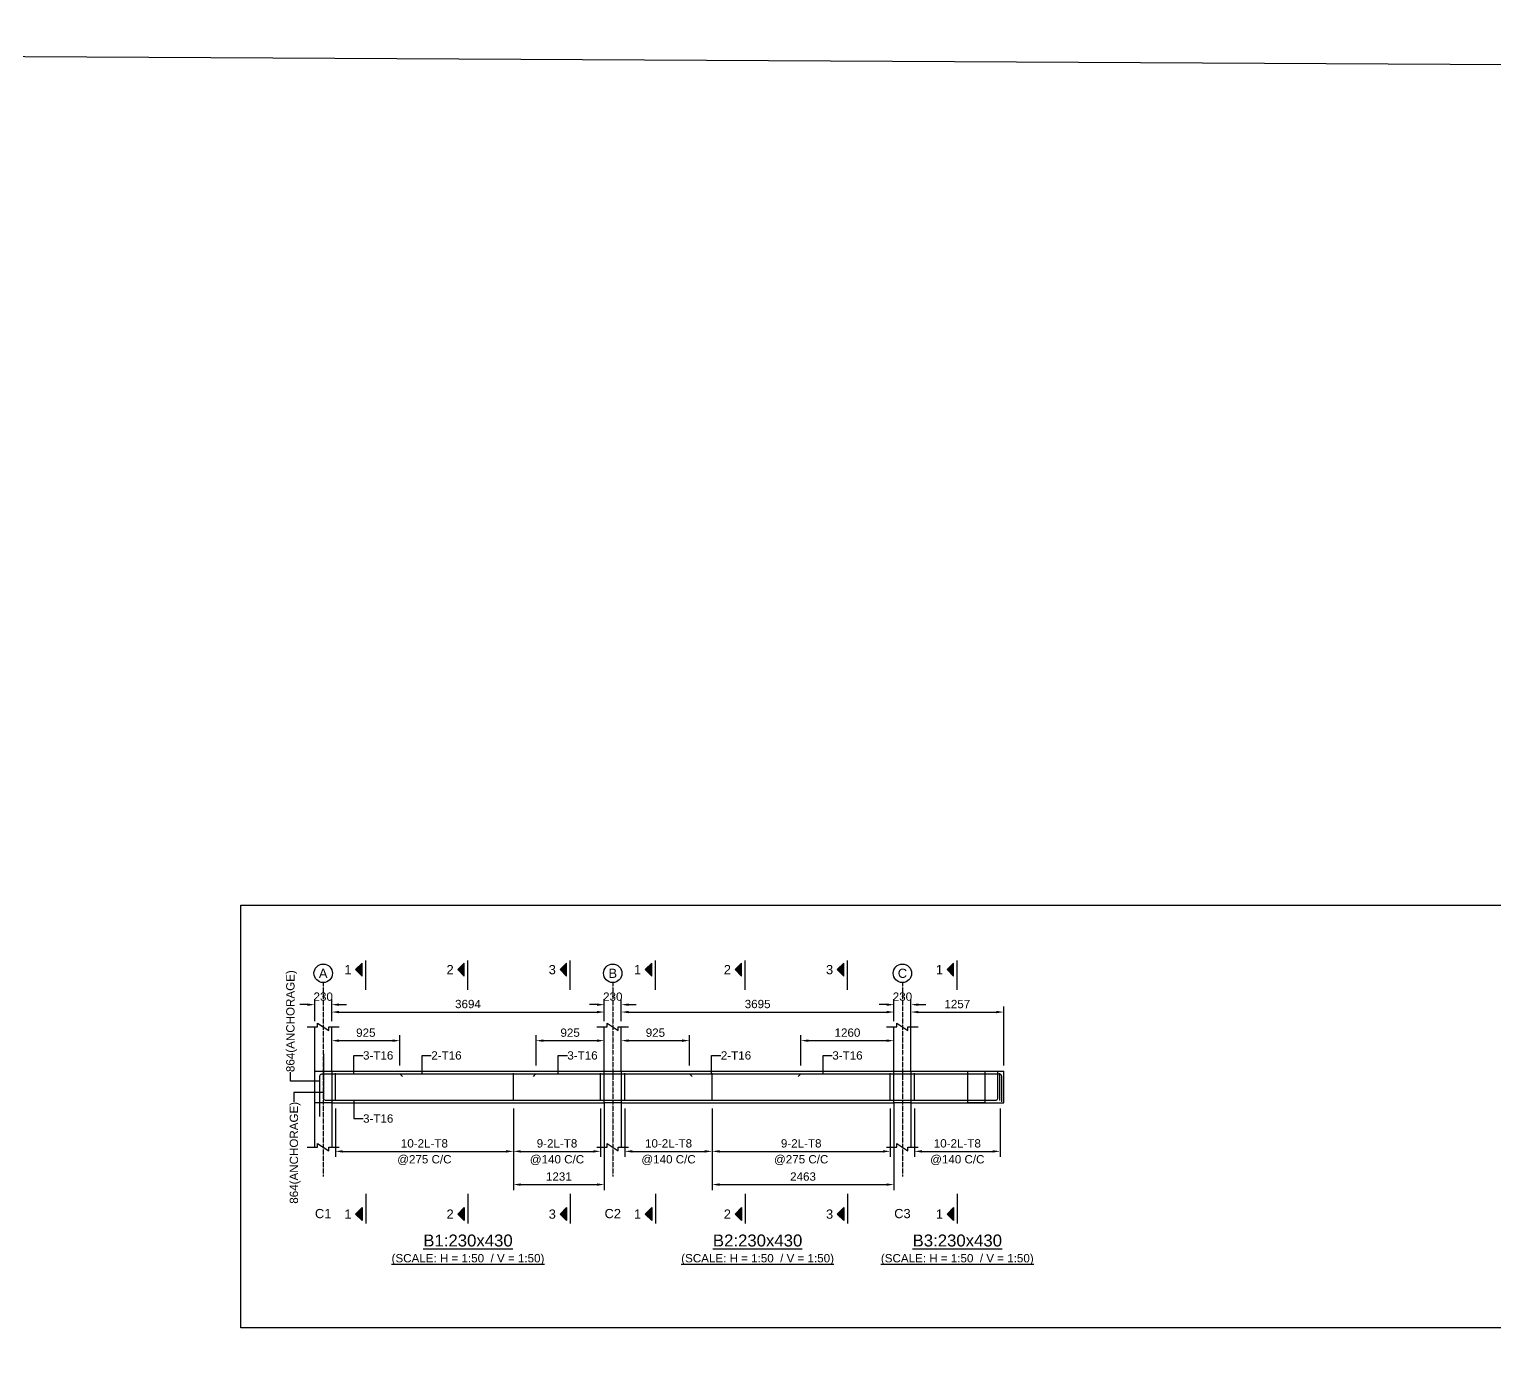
# Model space of a CAD drawing. Header units: inches. Extents: x -816171 to 9366335, y -450961 to 689132.
# Drawn here: x 3291737 to 3331451, y 357035 to 392839 of the extents above; entities that cross this region are included whole.
import ezdxf
from ezdxf.enums import TextEntityAlignment as Align

# ---------------------------------------------------------------- set-up
doc = ezdxf.new("R2010")
doc.units = ezdxf.units.IN
doc.header["$MEASUREMENT"] = 0
doc.linetypes.add('SCCenter', pattern=[1.2, 0.5, -0.3, 0.1, -0.3])
for name, color, linetype in [('Concrete Line', 2, 'Continuous'), ('Cut Line', 31, 'Continuous'), ('Dimension', 31, 'Continuous'), ('Grid', 8, 'Continuous'), ('Labels', 4, 'Continuous'), ('Labels_Support', 4, 'Continuous'), ('Link', 225, 'Continuous'), ('Reinforcement', 130, 'Continuous'), ('Schedule Border', 60, 'Continuous'), ('Section Mark', 5, 'Continuous'), ('Solid', 25, 'Continuous'), ('Text', 31, 'Continuous'), ('Text_Scale', 31, 'Continuous')]:
    doc.layers.add(name, color=color, linetype=linetype)
doc.styles.add('SC-SansSerif', font='SansSerif')
doc.styles.get("Standard").update_dxf_attribs({"font": 'txt.shx'})
doc.dimstyles.new('SCBBSDimStyl', dxfattribs={"dimtxt": 225, "dimasz": 200, "dimexe": 150, "dimexo": 150, "dimgap": 100, "dimtad": 1, "dimtoh": 1, "dimdec": 0, "dimzin": 0, "dimdsep": 46, "dimtxsty": 'SC-SansSerif', "dimcen": 0.09, "dimclrd": 8, "dimclre": 8, "dimclrt": 31, "dimadec": 0, "dimazin": 0, "dimtfac": 1, "dimtdec": 0, "dimtix": 1, "dimtofl": 0, "dimtmove": 0, "dimatfit": 3, "dimfxl": 1, "dimtolj": 1, "dimtzin": 0, "dimarcsym": 0})
doc.dimstyles.get("Standard").update_dxf_attribs({"dimtxt": 0.18, "dimasz": 0.18, "dimexe": 0.18, "dimexo": 0.0625, "dimgap": 0.09, "dimtad": 0, "dimtih": 1, "dimtoh": 1, "dimdec": 4, "dimzin": 0, "dimdsep": 46, "dimtxsty": 'Standard', "dimcen": 0.09, "dimadec": 0, "dimazin": 0, "dimtfac": 1, "dimtdec": 4, "dimtofl": 0, "dimtmove": 0, "dimatfit": 3, "dimfxl": 1, "dimtolj": 1, "dimtzin": 0, "dimarcsym": 0})

# ---------------------------------------------------------------- blocks, each defined once
blk = doc.blocks.new('*D1227')
at = {"layer": 'DEFPOINTS', "color": 0, "transparency": 16777216}
for p in [(3300032, 363751), (3304857, 363751), (3304857, 362436)]:
    blk.add_point(p, dxfattribs=at)
at = {"layer": 'Dimension', "color": 8, "lineweight": -2, "transparency": 16777216}
for p, q in [((3300032, 363601), (3300032, 362286)), ((3304857, 363601), (3304857, 362286)), ((3300232, 362436), (3304657, 362436))]:
    blk.add_line(p, q, dxfattribs=at)
at = {"layer": 'Dimension', "color": 8, "transparency": 16777216}
for points in [[(3300232, 362469), (3300232, 362402), (3300032, 362436)], [(3304657, 362469), (3304657, 362402), (3304857, 362436)]]:
    blk.add_solid(points, dxfattribs=at)
at = {"layer": 'Dimension', "color": 31, "transparency": 16777216, "char_height": 225, "attachment_point": 5, "style": 'SC-SansSerif'}
for s, insert in [('\\A1;10-2L-T8', (3302444, 362651)), ('\\A1;@275 C/C', (3302444, 362199))]:
    blk.add_mtext(s, dxfattribs=dict(at, insert=insert))
blk = doc.blocks.new('*D1228')
at = {"layer": 'DEFPOINTS', "color": 0, "transparency": 16777216}
for p in [(3304857, 363751), (3307220, 363751), (3307220, 362436)]:
    blk.add_point(p, dxfattribs=at)
at = {"layer": 'Dimension', "color": 8, "lineweight": -2, "transparency": 16777216}
for p, q in [((3304857, 363601), (3304857, 362286)), ((3307220, 363601), (3307220, 362286)), ((3305057, 362436), (3307020, 362436))]:
    blk.add_line(p, q, dxfattribs=at)
at = {"layer": 'Dimension', "color": 8, "transparency": 16777216}
for points in [[(3305057, 362469), (3305057, 362402), (3304857, 362436)], [(3307020, 362469), (3307020, 362402), (3307220, 362436)]]:
    blk.add_solid(points, dxfattribs=at)
at = {"layer": 'Dimension', "color": 31, "transparency": 16777216, "char_height": 225, "attachment_point": 5, "style": 'SC-SansSerif'}
for s, insert in [('\\A1;9-2L-T8', (3306038, 362651)), ('\\A1;@140 C/C', (3306038, 362199))]:
    blk.add_mtext(s, dxfattribs=dict(at, insert=insert))
blk = doc.blocks.new('*D1229')
at = {"layer": 'DEFPOINTS', "color": 0, "transparency": 16777216}
for p in [(3304857, 363751), (3307320, 363751), (3307320, 361536)]:
    blk.add_point(p, dxfattribs=at)
at = {"layer": 'Dimension', "color": 8, "lineweight": -2, "transparency": 16777216}
for p, q in [((3304857, 363601), (3304857, 361386)), ((3307320, 363601), (3307320, 361386)), ((3305057, 361536), (3307120, 361536))]:
    blk.add_line(p, q, dxfattribs=at)
at = {"layer": 'Dimension', "color": 8, "transparency": 16777216}
for points in [[(3305057, 361569), (3305057, 361502), (3304857, 361536)], [(3307120, 361569), (3307120, 361502), (3307320, 361536)]]:
    blk.add_solid(points, dxfattribs=at)
at = {"layer": 'Dimension', "color": 31, "transparency": 16777216, "insert": (3306088, 361752), "char_height": 225, "attachment_point": 5, "style": 'SC-SansSerif'}
blk.add_mtext('\\A1;1231', dxfattribs=at)
blk = doc.blocks.new('*D1230')
at = {"layer": 'DEFPOINTS', "color": 0, "transparency": 16777216}
for p in [(3307880, 363751), (3310243, 363751), (3310243, 362436)]:
    blk.add_point(p, dxfattribs=at)
at = {"layer": 'Dimension', "color": 8, "lineweight": -2, "transparency": 16777216}
for p, q in [((3307880, 363601), (3307880, 362286)), ((3310243, 363601), (3310243, 362286)), ((3308080, 362436), (3310043, 362436))]:
    blk.add_line(p, q, dxfattribs=at)
at = {"layer": 'Dimension', "color": 8, "transparency": 16777216}
for points in [[(3308080, 362469), (3308080, 362402), (3307880, 362436)], [(3310043, 362469), (3310043, 362402), (3310243, 362436)]]:
    blk.add_solid(points, dxfattribs=at)
at = {"layer": 'Dimension', "color": 31, "transparency": 16777216, "char_height": 225, "attachment_point": 5, "style": 'SC-SansSerif'}
for s, insert in [('\\A1;10-2L-T8', (3309061, 362651)), ('\\A1;@140 C/C', (3309061, 362199))]:
    blk.add_mtext(s, dxfattribs=dict(at, insert=insert))
blk = doc.blocks.new('*D1231')
at = {"layer": 'DEFPOINTS', "color": 0, "transparency": 16777216}
for p in [(3310243, 363751), (3315070, 363751), (3315070, 362436)]:
    blk.add_point(p, dxfattribs=at)
at = {"layer": 'Dimension', "color": 8, "lineweight": -2, "transparency": 16777216}
for p, q in [((3310243, 363601), (3310243, 362286)), ((3315070, 363601), (3315070, 362286)), ((3310443, 362436), (3314870, 362436))]:
    blk.add_line(p, q, dxfattribs=at)
at = {"layer": 'Dimension', "color": 8, "transparency": 16777216}
for points in [[(3310443, 362469), (3310443, 362402), (3310243, 362436)], [(3314870, 362469), (3314870, 362402), (3315070, 362436)]]:
    blk.add_solid(points, dxfattribs=at)
at = {"layer": 'Dimension', "color": 31, "transparency": 16777216, "char_height": 225, "attachment_point": 5, "style": 'SC-SansSerif'}
for s, insert in [('\\A1;9-2L-T8', (3312656, 362651)), ('\\A1;@275 C/C', (3312656, 362199))]:
    blk.add_mtext(s, dxfattribs=dict(at, insert=insert))
blk = doc.blocks.new('*D1232')
at = {"layer": 'DEFPOINTS', "color": 0, "transparency": 16777216}
for p in [(3310243, 363751), (3315170, 363751), (3315170, 361536)]:
    blk.add_point(p, dxfattribs=at)
at = {"layer": 'Dimension', "color": 8, "lineweight": -2, "transparency": 16777216}
for p, q in [((3310243, 363601), (3310243, 361386)), ((3315170, 363601), (3315170, 361386)), ((3310443, 361536), (3314970, 361536))]:
    blk.add_line(p, q, dxfattribs=at)
at = {"layer": 'Dimension', "color": 8, "transparency": 16777216}
for points in [[(3310443, 361569), (3310443, 361502), (3310243, 361536)], [(3314970, 361569), (3314970, 361502), (3315170, 361536)]]:
    blk.add_solid(points, dxfattribs=at)
at = {"layer": 'Dimension', "color": 31, "transparency": 16777216, "insert": (3312706, 361752), "char_height": 225, "attachment_point": 5, "style": 'SC-SansSerif'}
blk.add_mtext('\\A1;2463', dxfattribs=at)
blk = doc.blocks.new('*D1233')
at = {"layer": 'DEFPOINTS', "color": 0, "transparency": 16777216}
for p in [(3315730, 363751), (3318044, 363751), (3318044, 362436)]:
    blk.add_point(p, dxfattribs=at)
at = {"layer": 'Dimension', "color": 8, "lineweight": -2, "transparency": 16777216}
for p, q in [((3315730, 363601), (3315730, 362286)), ((3318044, 363601), (3318044, 362286)), ((3315930, 362436), (3317844, 362436))]:
    blk.add_line(p, q, dxfattribs=at)
at = {"layer": 'Dimension', "color": 8, "transparency": 16777216}
for points in [[(3315930, 362469), (3315930, 362402), (3315730, 362436)], [(3317844, 362469), (3317844, 362402), (3318044, 362436)]]:
    blk.add_solid(points, dxfattribs=at)
at = {"layer": 'Dimension', "color": 31, "transparency": 16777216, "char_height": 225, "attachment_point": 5, "style": 'SC-SansSerif'}
for s, insert in [('\\A1;10-2L-T8', (3316887, 362651)), ('\\A1;@140 C/C', (3316887, 362199))]:
    blk.add_mtext(s, dxfattribs=dict(at, insert=insert))
blk = doc.blocks.new('*D1234')
at = {"layer": 'DEFPOINTS', "color": 0, "transparency": 16777216}
for p in [(3301782, 365436), (3299932, 364611), (3301782, 364611)]:
    blk.add_point(p, dxfattribs=at)
at = {"layer": 'Dimension', "color": 8, "lineweight": -2, "transparency": 16777216}
for p, q in [((3299932, 364761), (3299932, 365586)), ((3300132, 365436), (3301582, 365436)), ((3301782, 364761), (3301782, 365586))]:
    blk.add_line(p, q, dxfattribs=at)
at = {"layer": 'Dimension', "color": 8, "transparency": 16777216}
for points in [[(3300132, 365469), (3300132, 365402), (3299932, 365436)], [(3301582, 365469), (3301582, 365402), (3301782, 365436)]]:
    blk.add_solid(points, dxfattribs=at)
at = {"layer": 'Dimension', "color": 31, "transparency": 16777216, "insert": (3300857, 365651), "char_height": 225, "attachment_point": 5, "style": 'SC-SansSerif'}
blk.add_mtext('\\A1;925', dxfattribs=at)
blk = doc.blocks.new('*D1235')
at = {"layer": 'DEFPOINTS', "color": 0, "transparency": 16777216}
for p in [(3307319, 365436), (3305469, 364611), (3307319, 364611)]:
    blk.add_point(p, dxfattribs=at)
at = {"layer": 'Dimension', "color": 8, "lineweight": -2, "transparency": 16777216}
for p, q in [((3305469, 364761), (3305469, 365586)), ((3305669, 365436), (3307119, 365436)), ((3307319, 364761), (3307319, 365586))]:
    blk.add_line(p, q, dxfattribs=at)
at = {"layer": 'Dimension', "color": 8, "transparency": 16777216}
for points in [[(3305669, 365469), (3305669, 365402), (3305469, 365436)], [(3307119, 365469), (3307119, 365402), (3307319, 365436)]]:
    blk.add_solid(points, dxfattribs=at)
at = {"layer": 'Dimension', "color": 31, "transparency": 16777216, "insert": (3306394, 365651), "char_height": 225, "attachment_point": 5, "style": 'SC-SansSerif'}
blk.add_mtext('\\A1;925', dxfattribs=at)
blk = doc.blocks.new('*D1236')
at = {"layer": 'DEFPOINTS', "color": 0, "transparency": 16777216}
for p in [(3309630, 365436), (3307780, 364611), (3309630, 364611)]:
    blk.add_point(p, dxfattribs=at)
at = {"layer": 'Dimension', "color": 8, "lineweight": -2, "transparency": 16777216}
for p, q in [((3307780, 364761), (3307780, 365586)), ((3307980, 365436), (3309430, 365436)), ((3309630, 364761), (3309630, 365586))]:
    blk.add_line(p, q, dxfattribs=at)
at = {"layer": 'Dimension', "color": 8, "transparency": 16777216}
for points in [[(3307980, 365469), (3307980, 365402), (3307780, 365436)], [(3309430, 365469), (3309430, 365402), (3309630, 365436)]]:
    blk.add_solid(points, dxfattribs=at)
at = {"layer": 'Dimension', "color": 31, "transparency": 16777216, "insert": (3308705, 365651), "char_height": 225, "attachment_point": 5, "style": 'SC-SansSerif'}
blk.add_mtext('\\A1;925', dxfattribs=at)
blk = doc.blocks.new('*D1237')
at = {"layer": 'DEFPOINTS', "color": 0, "transparency": 16777216}
for p in [(3315170, 365436), (3312650, 364611), (3315170, 364611)]:
    blk.add_point(p, dxfattribs=at)
at = {"layer": 'Dimension', "color": 8, "lineweight": -2, "transparency": 16777216}
for p, q in [((3312650, 364761), (3312650, 365586)), ((3312850, 365436), (3314970, 365436)), ((3315170, 364761), (3315170, 365586))]:
    blk.add_line(p, q, dxfattribs=at)
at = {"layer": 'Dimension', "color": 8, "transparency": 16777216}
for points in [[(3312850, 365469), (3312850, 365402), (3312650, 365436)], [(3314970, 365469), (3314970, 365402), (3315170, 365436)]]:
    blk.add_solid(points, dxfattribs=at)
at = {"layer": 'Dimension', "color": 31, "transparency": 16777216, "insert": (3313910, 365652), "char_height": 225, "attachment_point": 5, "style": 'SC-SansSerif'}
blk.add_mtext('\\A1;1260', dxfattribs=at)
blk = doc.blocks.new('*D1252')
at = {"layer": 'DEFPOINTS', "color": 0, "transparency": 16777216}
for p in [(3307320, 366211), (3299932, 365811), (3307320, 365811)]:
    blk.add_point(p, dxfattribs=at)
at = {"layer": 'Dimension', "color": 8, "lineweight": -2, "transparency": 16777216}
for p, q in [((3299932, 365961), (3299932, 366361)), ((3300132, 366211), (3307120, 366211)), ((3307320, 365961), (3307320, 366361))]:
    blk.add_line(p, q, dxfattribs=at)
at = {"layer": 'Dimension', "color": 8, "transparency": 16777216}
for points in [[(3300132, 366244), (3300132, 366177), (3299932, 366211)], [(3307120, 366244), (3307120, 366177), (3307320, 366211)]]:
    blk.add_solid(points, dxfattribs=at)
at = {"layer": 'Dimension', "color": 31, "transparency": 16777216, "insert": (3303626, 366427), "char_height": 225, "attachment_point": 5, "style": 'SC-SansSerif'}
blk.add_mtext('\\A1;3694', dxfattribs=at)
blk = doc.blocks.new('*D1253')
at = {"layer": 'DEFPOINTS', "color": 0, "transparency": 16777216}
for p in [(3315170, 366211), (3307780, 365811), (3315170, 365811)]:
    blk.add_point(p, dxfattribs=at)
at = {"layer": 'Dimension', "color": 8, "lineweight": -2, "transparency": 16777216}
for p, q in [((3307780, 365961), (3307780, 366361)), ((3307980, 366211), (3314970, 366211)), ((3315170, 365961), (3315170, 366361))]:
    blk.add_line(p, q, dxfattribs=at)
at = {"layer": 'Dimension', "color": 8, "transparency": 16777216}
for points in [[(3307980, 366244), (3307980, 366177), (3307780, 366211)], [(3314970, 366244), (3314970, 366177), (3315170, 366211)]]:
    blk.add_solid(points, dxfattribs=at)
at = {"layer": 'Dimension', "color": 31, "transparency": 16777216, "insert": (3311475, 366427), "char_height": 225, "attachment_point": 5, "style": 'SC-SansSerif'}
blk.add_mtext('\\A1;3695', dxfattribs=at)
blk = doc.blocks.new('*D1254')
at = {"layer": 'DEFPOINTS', "color": 0, "transparency": 16777216}
for p in [(3318144, 366211), (3315630, 365811), (3318144, 364611)]:
    blk.add_point(p, dxfattribs=at)
at = {"layer": 'Dimension', "color": 8, "lineweight": -2, "transparency": 16777216}
for p, q in [((3315630, 365961), (3315630, 366361)), ((3315830, 366211), (3317944, 366211)), ((3318144, 364761), (3318144, 366361))]:
    blk.add_line(p, q, dxfattribs=at)
at = {"layer": 'Dimension', "color": 8, "transparency": 16777216}
for points in [[(3315830, 366244), (3315830, 366177), (3315630, 366211)], [(3317944, 366244), (3317944, 366177), (3318144, 366211)]]:
    blk.add_solid(points, dxfattribs=at)
at = {"layer": 'Dimension', "color": 31, "transparency": 16777216, "insert": (3316887, 366426), "char_height": 225, "attachment_point": 5, "style": 'SC-SansSerif'}
blk.add_mtext('\\A1;1257', dxfattribs=at)
blk = doc.blocks.new('*D1255')
at = {"layer": 'DEFPOINTS', "color": 0, "transparency": 16777216}
for p in [(3299932, 366411), (3299472, 365811), (3299932, 365811)]:
    blk.add_point(p, dxfattribs=at)
at = {"layer": 'Dimension', "color": 8, "lineweight": -2, "transparency": 16777216}
for p, q in [((3299472, 365961), (3299472, 366561)), ((3299932, 365961), (3299932, 366561)), ((3299272, 366411), (3299072, 366411)), ((3300132, 366411), (3300332, 366411))]:
    blk.add_line(p, q, dxfattribs=at)
at = {"layer": 'Dimension', "color": 8, "transparency": 16777216}
for points in [[(3299272, 366444), (3299272, 366377), (3299472, 366411)], [(3300132, 366444), (3300132, 366377), (3299932, 366411)]]:
    blk.add_solid(points, dxfattribs=at)
at = {"layer": 'Dimension', "color": 31, "transparency": 16777216, "insert": (3299702, 366627), "char_height": 225, "attachment_point": 5, "style": 'SC-SansSerif'}
blk.add_mtext('\\A1;230', dxfattribs=at)
blk = doc.blocks.new('*D1256')
at = {"layer": 'DEFPOINTS', "color": 0, "transparency": 16777216}
for p in [(3307780, 366411), (3307320, 365811), (3307780, 365811)]:
    blk.add_point(p, dxfattribs=at)
at = {"layer": 'Dimension', "color": 8, "lineweight": -2, "transparency": 16777216}
for p, q in [((3307320, 365961), (3307320, 366561)), ((3307780, 365961), (3307780, 366561)), ((3307120, 366411), (3306920, 366411)), ((3307980, 366411), (3308180, 366411))]:
    blk.add_line(p, q, dxfattribs=at)
at = {"layer": 'Dimension', "color": 8, "transparency": 16777216}
for points in [[(3307120, 366444), (3307120, 366377), (3307320, 366411)], [(3307980, 366444), (3307980, 366377), (3307780, 366411)]]:
    blk.add_solid(points, dxfattribs=at)
at = {"layer": 'Dimension', "color": 31, "transparency": 16777216, "insert": (3307550, 366627), "char_height": 225, "attachment_point": 5, "style": 'SC-SansSerif'}
blk.add_mtext('\\A1;230', dxfattribs=at)
blk = doc.blocks.new('*D1257')
at = {"layer": 'DEFPOINTS', "color": 0, "transparency": 16777216}
for p in [(3315630, 366411), (3315170, 365811), (3315630, 364611)]:
    blk.add_point(p, dxfattribs=at)
at = {"layer": 'Dimension', "color": 8, "lineweight": -2, "transparency": 16777216}
for p, q in [((3315170, 365961), (3315170, 366561)), ((3315630, 364761), (3315630, 366561)), ((3314970, 366411), (3314770, 366411)), ((3315830, 366411), (3316030, 366411))]:
    blk.add_line(p, q, dxfattribs=at)
at = {"layer": 'Dimension', "color": 8, "transparency": 16777216}
for points in [[(3314970, 366444), (3314970, 366377), (3315170, 366411)], [(3315830, 366444), (3315830, 366377), (3315630, 366411)]]:
    blk.add_solid(points, dxfattribs=at)
at = {"layer": 'Dimension', "color": 31, "transparency": 16777216, "insert": (3315400, 366627), "char_height": 225, "attachment_point": 5, "style": 'SC-SansSerif'}
blk.add_mtext('\\A1;230', dxfattribs=at)

msp = doc.modelspace()

# ---------------------------------------------------------------- hatches: boundary and pattern name
at = {"layer": 'Solid'}
for points in [[(3300756.66025, 367535.52424), (3300581.66025, 367360.52424), (3300756.66025, 367185.52424), (3300756.66025, 367535.52424)], [(3303525.66025, 367535.52424), (3303350.66025, 367360.52424), (3303525.66025, 367185.52424), (3303525.66025, 367535.52424)], [(3306294.66025, 367535.52424), (3306119.66025, 367360.52424), (3306294.66025, 367185.52424), (3306294.66025, 367535.52424)], [(3308604.66025, 367535.52424), (3308429.66025, 367360.52424), (3308604.66025, 367185.52424), (3308604.66025, 367535.52424)], [(3311040.16025, 367535.52424), (3310865.16025, 367360.52424), (3311040.16025, 367185.52424), (3311040.16025, 367535.52424)], [(3313810.16025, 367535.52424), (3313635.16025, 367360.52424), (3313810.16025, 367185.52424), (3313810.16025, 367535.52424)], [(3316787.16025, 367535.52424), (3316612.16025, 367360.52424), (3316787.16025, 367185.52424), (3316787.16025, 367535.52424)], [(3300756.66025, 360560.52424), (3300581.66025, 360735.52424), (3300756.66025, 360910.52424), (3300756.66025, 360560.52424)], [(3303525.66025, 360560.52424), (3303350.66025, 360735.52424), (3303525.66025, 360910.52424), (3303525.66025, 360560.52424)], [(3306294.66025, 360560.52424), (3306119.66025, 360735.52424), (3306294.66025, 360910.52424), (3306294.66025, 360560.52424)], [(3308604.66025, 360560.52424), (3308429.66025, 360735.52424), (3308604.66025, 360910.52424), (3308604.66025, 360560.52424)], [(3311040.16025, 360560.52424), (3310865.16025, 360735.52424), (3311040.16025, 360910.52424), (3311040.16025, 360560.52424)], [(3313810.16025, 360560.52424), (3313635.16025, 360735.52424), (3313810.16025, 360910.52424), (3313810.16025, 360560.52424)], [(3316787.16025, 360560.52424), (3316612.16025, 360735.52424), (3316787.16025, 360910.52424), (3316787.16025, 360560.52424)]]:
    msp.add_hatch(color=256, dxfattribs=at).paths.add_polyline_path(points, flags=0)

# ---------------------------------------------------------------- linework, layer by layer
msp.add_lwpolyline([(3153892.50252, 392838.94799), (3560344.26032, 390657.34345), (3560344.26032, 139178.61934), (3153892.50252, 141360.22388)], close=True)
at = {"layer": 'Concrete Line'}
for p, q in [((3299471.66025, 362550.52424), (3299471.66025, 365810.52424)), ((3299931.66025, 364610.52424), (3299931.66025, 365810.52424)), ((3307319.66025, 364610.52424), (3307319.66025, 365810.52424)), ((3307779.66025, 364610.52424), (3307779.66025, 365810.52424)), ((3315169.66025, 364610.52424), (3315169.66025, 365810.52424)), ((3315629.66025, 364610.52424), (3315629.66025, 365810.52424)), ((3318143.66025, 363750.52424), (3318143.66025, 364610.52424)), ((3299931.66025, 363750.52424), (3299931.66025, 362550.52424)), ((3307319.66025, 363750.52424), (3307319.66025, 362550.52424)), ((3307779.66025, 363750.52424), (3307779.66025, 362550.52424)), ((3315169.66025, 363750.52424), (3315169.66025, 362550.52424)), ((3315629.66025, 363750.52424), (3315629.66025, 362550.52424))]:
    msp.add_line(p, q, dxfattribs=at)
for points in [[(3299471.66025, 364610.52424), (3299931.66025, 364610.52424), (3299931.66025, 364610.52424), (3299931.66025, 363750.52424), (3299931.66025, 363750.52424), (3299471.66025, 363750.52424), (3299471.66025, 363750.52424), (3299471.66025, 364610.52424)], [(3307319.66025, 364610.52424), (3307779.66025, 364610.52424), (3307779.66025, 364610.52424), (3307779.66025, 363750.52424), (3307779.66025, 363750.52424), (3307319.66025, 363750.52424), (3307319.66025, 363750.52424), (3307319.66025, 364610.52424)], [(3315169.66025, 364610.52424), (3315629.66025, 364610.52424), (3315629.66025, 364610.52424), (3315629.66025, 363750.52424), (3315629.66025, 363750.52424), (3315169.66025, 363750.52424), (3315169.66025, 363750.52424), (3315169.66025, 364610.52424)], [(3317169.66025, 364610.52424), (3317629.66025, 364610.52424), (3317629.66025, 364610.52424), (3317629.66025, 363750.52424), (3317629.66025, 363750.52424), (3317169.66025, 363750.52424), (3317169.66025, 363750.52424), (3317169.66025, 364610.52424)]]:
    msp.add_lwpolyline(points, close=True, dxfattribs=at)
for points in [[(3299931.66025, 364610.52424), (3307319.66025, 364610.52424)], [(3307779.66025, 364610.52424), (3315169.66025, 364610.52424)], [(3315629.66025, 364610.52424), (3318143.66025, 364610.52424)], [(3299931.66025, 363750.52424), (3307319.66025, 363750.52424)], [(3307779.66025, 363750.52424), (3315169.66025, 363750.52424)], [(3315629.66025, 363750.52424), (3318143.66025, 363750.52424)]]:
    msp.add_lwpolyline(points, dxfattribs=at)
at = {"layer": 'Cut Line'}
for points in [[(3299271.66025, 365810.52424), (3299551.66025, 365810.52424), (3299551.66025, 365910.52424), (3299851.66025, 365710.52424), (3299851.66025, 365810.52424), (3300131.66025, 365810.52424)], [(3307119.66025, 365810.52424), (3307399.66025, 365810.52424), (3307399.66025, 365910.52424), (3307699.66025, 365710.52424), (3307699.66025, 365810.52424), (3307979.66025, 365810.52424)], [(3314969.66025, 365810.52424), (3315249.66025, 365810.52424), (3315249.66025, 365910.52424), (3315549.66025, 365710.52424), (3315549.66025, 365810.52424), (3315829.66025, 365810.52424)], [(3299271.66025, 362550.52424), (3299551.66025, 362550.52424), (3299551.66025, 362650.52424), (3299851.66025, 362450.52424), (3299851.66025, 362550.52424), (3300131.66025, 362550.52424)], [(3307119.66025, 362550.52424), (3307399.66025, 362550.52424), (3307399.66025, 362650.52424), (3307699.66025, 362450.52424), (3307699.66025, 362550.52424), (3307979.66025, 362550.52424)], [(3314969.66025, 362550.52424), (3315249.66025, 362550.52424), (3315249.66025, 362650.52424), (3315549.66025, 362450.52424), (3315549.66025, 362550.52424), (3315829.66025, 362550.52424)]]:
    msp.add_lwpolyline(points, dxfattribs=at)
at = {"layer": 'Grid', "linetype": 'SCCenter'}
for p, q in [((3299701.66025, 367010.52424), (3299701.66025, 361750.52424)), ((3307549.66025, 367010.52424), (3307549.66025, 361750.52424)), ((3315399.66025, 367010.52424), (3315399.66025, 361750.52424))]:
    msp.add_line(p, q, dxfattribs=at)
at = {"layer": 'Grid'}
for centre in [(3299701.66025, 367260.52424), (3307549.66025, 367260.52424), (3315399.66025, 367260.52424)]:
    msp.add_circle(centre, 250, dxfattribs=at)
at = {"layer": 'Link'}
for p, q in [((3300031.66025, 363810.52424), (3300031.66025, 364550.52424)), ((3304857.00614, 363810.52424), (3304857.00614, 364550.52424)), ((3307219.66025, 363810.52424), (3307219.66025, 364550.52424)), ((3307879.66025, 363810.52424), (3307879.66025, 364550.52424)), ((3310242.99986, 363810.52424), (3310242.99986, 364550.52424)), ((3315069.66025, 363810.52424), (3315069.66025, 364550.52424)), ((3315729.66025, 363810.52424), (3315729.66025, 364550.52424)), ((3318043.66025, 363810.52424), (3318043.66025, 364550.52424))]:
    msp.add_line(p, q, dxfattribs=at)
at = {"layer": 'Reinforcement'}
for points in [[(3299707.66025, 365074.52424), (3299707.66025, 363876.52424, 0.4142135624), (3299757.66025, 363826.52424), (3317936.66496, 363826.52424, 0.4142135238), (3317986.66496, 363876.52424), (3317986.66496, 364580.52424)], [(3299611.66025, 363382.52424), (3299611.66025, 364484.52424, -0.4142135624), (3299661.66025, 364534.52424), (3301781.66025, 364534.52424), (3301852.37093, 364463.81356)], [(3299611.66025, 363382.52424), (3299611.66025, 364484.52424, -0.4142135624), (3299661.66025, 364534.52424), (3318033.16967, 364534.52424, -0.4142134778), (3318083.16967, 364484.52424), (3318083.16967, 363780.52424)], [(3312578.45899, 364463.81356), (3312649.16967, 364534.52424), (3318033.16967, 364534.52424, -0.4142134778), (3318083.16967, 364484.52424), (3318083.16967, 363780.52424)]]:
    msp.add_lwpolyline(points, format="xyb", dxfattribs=at)
msp.add_lwpolyline([(3305397.95428, 364463.81356), (3305468.66496, 364534.52424), (3309628.66496, 364534.52424), (3309699.37564, 364463.81356)], dxfattribs=at)
at = {"layer": 'Schedule Border'}
msp.add_lwpolyline([(3297471.66025, 369110.52424), (3404943.16967, 369110.52424), (3404943.16967, 357650.52424), (3297471.66025, 357650.52424)], close=True, dxfattribs=at)
at = {"layer": 'Section Mark'}
for points in [[(3300756.66025, 367535.52424), (3300581.66025, 367360.52424), (3300756.66025, 367185.52424), (3300756.66025, 367535.52424)], [(3300856.66025, 366810.52424), (3300856.66025, 367610.52424)], [(3303525.66025, 367535.52424), (3303350.66025, 367360.52424), (3303525.66025, 367185.52424), (3303525.66025, 367535.52424)], [(3303625.66025, 366810.52424), (3303625.66025, 367610.52424)], [(3306294.66025, 367535.52424), (3306119.66025, 367360.52424), (3306294.66025, 367185.52424), (3306294.66025, 367535.52424)], [(3306394.66025, 366810.52424), (3306394.66025, 367610.52424)], [(3308604.66025, 367535.52424), (3308429.66025, 367360.52424), (3308604.66025, 367185.52424), (3308604.66025, 367535.52424)], [(3308704.66025, 366810.52424), (3308704.66025, 367610.52424)], [(3311040.16025, 367535.52424), (3310865.16025, 367360.52424), (3311040.16025, 367185.52424), (3311040.16025, 367535.52424)], [(3311140.16025, 366810.52424), (3311140.16025, 367610.52424)], [(3313810.16025, 367535.52424), (3313635.16025, 367360.52424), (3313810.16025, 367185.52424), (3313810.16025, 367535.52424)], [(3313910.16025, 366810.52424), (3313910.16025, 367610.52424)], [(3316787.16025, 367535.52424), (3316612.16025, 367360.52424), (3316787.16025, 367185.52424), (3316787.16025, 367535.52424)], [(3316887.16025, 366810.52424), (3316887.16025, 367610.52424)], [(3300856.66025, 361285.52424), (3300856.66025, 360485.52424)], [(3303625.66025, 361285.52424), (3303625.66025, 360485.52424)], [(3306394.66025, 361285.52424), (3306394.66025, 360485.52424)], [(3308704.66025, 361285.52424), (3308704.66025, 360485.52424)], [(3311140.16025, 361285.52424), (3311140.16025, 360485.52424)], [(3313910.16025, 361285.52424), (3313910.16025, 360485.52424)], [(3316887.16025, 361285.52424), (3316887.16025, 360485.52424)], [(3300756.66025, 360560.52424), (3300581.66025, 360735.52424), (3300756.66025, 360910.52424), (3300756.66025, 360560.52424)], [(3303525.66025, 360560.52424), (3303350.66025, 360735.52424), (3303525.66025, 360910.52424), (3303525.66025, 360560.52424)], [(3306294.66025, 360560.52424), (3306119.66025, 360735.52424), (3306294.66025, 360910.52424), (3306294.66025, 360560.52424)], [(3308604.66025, 360560.52424), (3308429.66025, 360735.52424), (3308604.66025, 360910.52424), (3308604.66025, 360560.52424)], [(3311040.16025, 360560.52424), (3310865.16025, 360735.52424), (3311040.16025, 360910.52424), (3311040.16025, 360560.52424)], [(3313810.16025, 360560.52424), (3313635.16025, 360735.52424), (3313810.16025, 360910.52424), (3313810.16025, 360560.52424)], [(3316787.16025, 360560.52424), (3316612.16025, 360735.52424), (3316787.16025, 360910.52424), (3316787.16025, 360560.52424)]]:
    msp.add_lwpolyline(points, dxfattribs=at)

# ---------------------------------------------------------------- texts
at = {"layer": 'Grid', "style": 'SC-SansSerif'}
for s, p in [('A', (3299701.66025, 367260.52424)), ('B', (3307549.66025, 367260.52424)), ('C', (3315399.66025, 367260.52424))]:
    msp.add_text(s, height=250, dxfattribs=at).set_placement(p, align=Align.MIDDLE)
at = {"layer": 'Labels', "style": 'SC-SansSerif'}
for s, p in [('%%uB1:230x430', (3303625.66025, 359760.52424)), ('%%uB2:230x430', (3311474.66025, 359760.52424)), ('%%uB3:230x430', (3316886.66025, 359760.52424))]:
    msp.add_text(s, height=325, dxfattribs=at).set_placement(p, align=Align.BOTTOM_CENTER)
at = {"layer": 'Labels_Support', "style": 'SC-SansSerif'}
for s, p in [('C1', (3299701.66025, 360550.52424)), ('C2', (3307549.66025, 360550.52424)), ('C3', (3315399.66025, 360550.52424))]:
    msp.add_text(s, height=250, dxfattribs=at).set_placement(p, align=Align.BOTTOM_CENTER)
at = {"layer": 'Section Mark', "style": 'SC-SansSerif'}
for s, p in [('1', (3300469.16025, 367360.52424)), ('2', (3303238.16025, 367360.52424)), ('3', (3306007.16025, 367360.52424)), ('1', (3308317.16025, 367360.52424)), ('2', (3310752.66025, 367360.52424)), ('3', (3313522.66025, 367360.52424)), ('1', (3316499.66025, 367360.52424)), ('1', (3300469.16025, 360735.52424)), ('2', (3303238.16025, 360735.52424)), ('3', (3306007.16025, 360735.52424)), ('1', (3308317.16025, 360735.52424)), ('2', (3310752.66025, 360735.52424)), ('3', (3313522.66025, 360735.52424)), ('1', (3316499.66025, 360735.52424))]:
    msp.add_text(s, height=250, dxfattribs=at).set_placement(p, align=Align.MIDDLE_RIGHT)
at = {"layer": 'Text', "style": 'SC-SansSerif'}
msp.add_text('864(ANCHORAGE)', height=225, rotation=90, dxfattribs=at).set_placement((3298811.66025, 364584.52424), align=Align.MIDDLE_LEFT)
for s, p in [('3-T16', (3300781.66025, 365035.52424)), ('2-T16', (3302631.66025, 365035.52424)), ('3-T16', (3306318.66496, 365035.52424)), ('2-T16', (3310478.66496, 365035.52424)), ('3-T16', (3313499.16967, 365035.52424)), ('3-T16', (3300781.66025, 363325.52424))]:
    msp.add_text(s, height=225, dxfattribs=at).set_placement(p, align=Align.MIDDLE_LEFT)
msp.add_text('864(ANCHORAGE)', height=225, rotation=90, dxfattribs=at).set_placement((3298907.66025, 363776.52424), align=Align.MIDDLE_RIGHT)
at = {"layer": 'Text_Scale', "style": 'SC-SansSerif'}
for p in [(3303625.66025, 359360.52424), (3311474.66025, 359360.52424), (3316886.66025, 359360.52424)]:
    msp.add_text('%%u(SCALE: H = 1:50  / V = 1:50)', height=225, dxfattribs=at).set_placement(p, align=Align.BOTTOM_CENTER)

# ---------------------------------------------------------------- dimensions: what is measured, and where the dimension line sits
at = {"layer": 'Dimension'}
for base, p1, p2, text, picture, middle in [((3299931.66025, 366410.52424), (3299471.66025, 365810.52424), (3299931.66025, 365810.52424), '230', '*D1255', (3299701.66025, 366626.57362)), ((3307319.66025, 366210.52424), (3299931.66025, 365810.52424), (3307319.66025, 365810.52424), '3694', '*D1252', (3303625.66025, 366426.57362)), ((3307779.66025, 366410.52424), (3307319.66025, 365810.52424), (3307779.66025, 365810.52424), '230', '*D1256', (3307549.66025, 366626.57362)), ((3315169.66025, 366210.52424), (3307779.66025, 365810.52424), (3315169.66025, 365810.52424), '3695', '*D1253', (3311474.66025, 366426.57362)), ((3315629.66025, 366410.52424), (3315169.66025, 365810.52424), (3315629.66025, 364610.52424), '230', '*D1257', (3315399.66025, 366626.57362)), ((3318143.66025, 366210.52424), (3315629.66025, 365810.52424), (3318143.66025, 364610.52424), '1257', '*D1254', (3316886.66025, 366426.4193)), ((3301781.66025, 365435.52424), (3299931.66025, 364610.52424), (3301781.66025, 364610.52424), '925', '*D1234', (3300856.66025, 365651.4193)), ((3307318.66495, 365435.52424), (3305468.66495, 364610.52424), (3307318.66495, 364610.52424), '925', '*D1235', (3306393.66495, 365651.4193)), ((3309629.66025, 365435.52424), (3307779.66025, 364610.52424), (3309629.66025, 364610.52424), '925', '*D1236', (3308704.66025, 365651.4193)), ((3315170.16495, 365435.52424), (3312650.16495, 364610.52424), (3315170.16495, 364610.52424), '1260', '*D1237', (3313910.16495, 365651.57362)), ((3304857.00615, 362435.52424), (3300031.66025, 363750.52424), (3304857.00615, 363750.52424), '10-2L-T8\\X@275 C/C', '*D1227', (3302444.3332, 362435.52424)), ((3307219.66025, 362435.52424), (3304857.00615, 363750.52424), (3307219.66025, 363750.52424), '9-2L-T8\\X@140 C/C', '*D1228', (3306038.3332, 362435.52424)), ((3307319.66025, 361535.52424), (3304857.00615, 363750.52424), (3307319.66025, 363750.52424), '1231', '*D1229', (3306088.3332, 361751.57362)), ((3310242.99985, 362435.52424), (3307879.66025, 363750.52424), (3310242.99985, 363750.52424), '10-2L-T8\\X@140 C/C', '*D1230', (3309061.33005, 362435.52424)), ((3315069.66025, 362435.52424), (3310242.99985, 363750.52424), (3315069.66025, 363750.52424), '9-2L-T8\\X@275 C/C', '*D1231', (3312656.33005, 362435.52424)), ((3315169.66025, 361535.52424), (3310242.99985, 363750.52424), (3315169.66025, 363750.52424), '2463', '*D1232', (3312706.33005, 361751.57362)), ((3318043.66025, 362435.52424), (3315729.66025, 363750.52424), (3318043.66025, 363750.52424), '10-2L-T8\\X@140 C/C', '*D1233', (3316886.66025, 362435.52424))]:
    dim = msp.add_linear_dim(base=base, p1=p1, p2=p2, text=text, dimstyle='SCBBSDimStyl', dxfattribs=at)
    dim.commit()
    dim.dimension.update_dxf_attribs({"geometry": picture, "text_midpoint": middle})

# ---------------------------------------------------------------- leaders
at = {"layer": 'Dimension', "color": 8}
for points in [[(3300531.66025, 364534.52424), (3300531.66025, 365035.52424), (3300781.66025, 365035.52424)], [(3302381.66025, 364534.52424), (3302381.66025, 365035.52424), (3302631.66025, 365035.52424)], [(3306068.66496, 364534.52424), (3306068.66496, 365035.52424), (3306318.66496, 365035.52424)], [(3310228.66496, 364534.52424), (3310228.66496, 365035.52424), (3310478.66496, 365035.52424)], [(3313249.16967, 364534.52424), (3313249.16967, 365035.52424), (3313499.16967, 365035.52424)], [(3299611.66025, 364334.52424), (3298811.66025, 364334.52424), (3298811.66025, 364584.52424)], [(3299707.66025, 364026.52424), (3298907.66025, 364026.52424), (3298907.66025, 363776.52424)], [(3300531.66025, 363826.52424), (3300531.66025, 363325.52424), (3300781.66025, 363325.52424)]]:
    msp.add_leader(points, dimstyle='Standard', dxfattribs=at)

doc.saveas('drawing.dxf')
